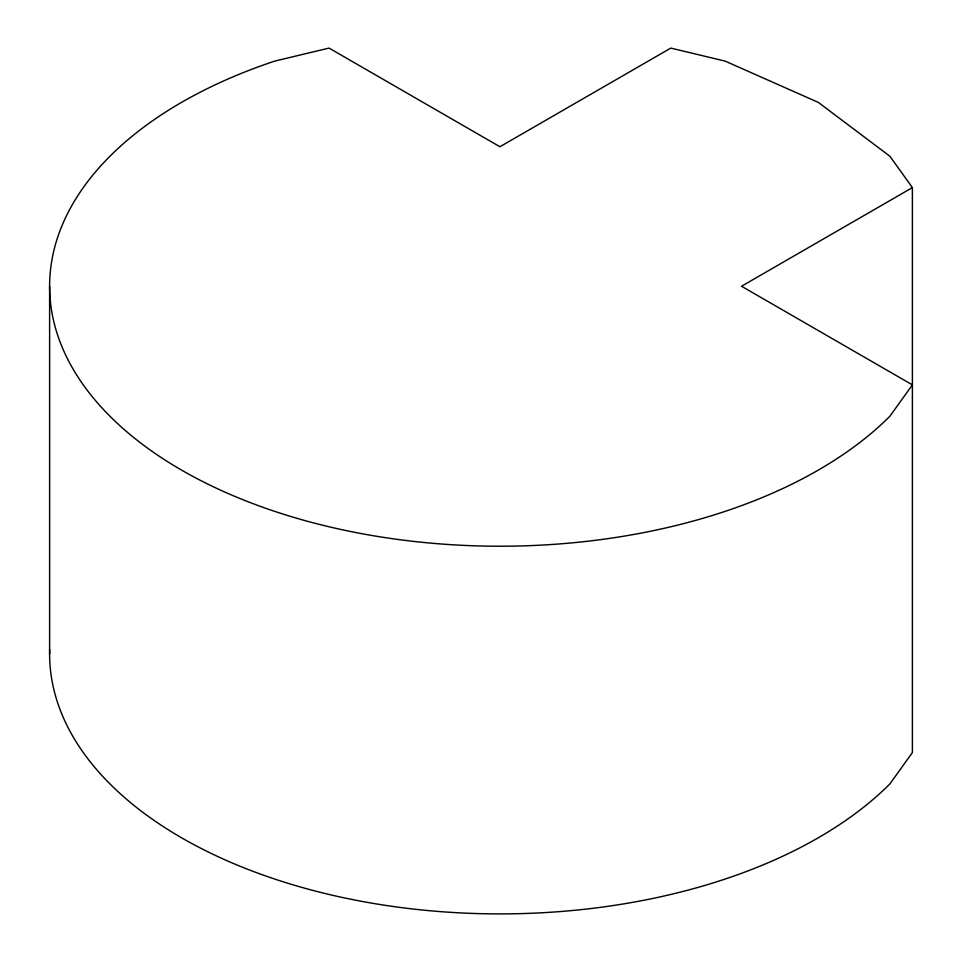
<?xml version="1.0" encoding="UTF-8"?>
<svg xmlns="http://www.w3.org/2000/svg" width="962" height="962" viewBox="0 0 962 962"><rect width="100%" height="100%" fill="white"/><g stroke="black" fill="none" stroke-linecap="round" stroke-linejoin="round"><path stroke-width="1.44" d="M912.385 187.602L741.534 286.243L912.385 384.884L889.898 416.233A450.312 259.98 0 0 1 181.505 470.069A450.312 259.98 0 0 1 274.759 61.087L329.064 48.1L499.915 146.741L670.767 48.1L725.071 61.087L818.337 102.405L889.898 156.253L912.385 187.602L912.385 752.561L889.898 783.91A450.312 259.98 0 0 1 379.689 904.46A450.312 259.98 0 0 1 49.675 649.518M49.615 286.243L49.615 653.919"/></g></svg>
